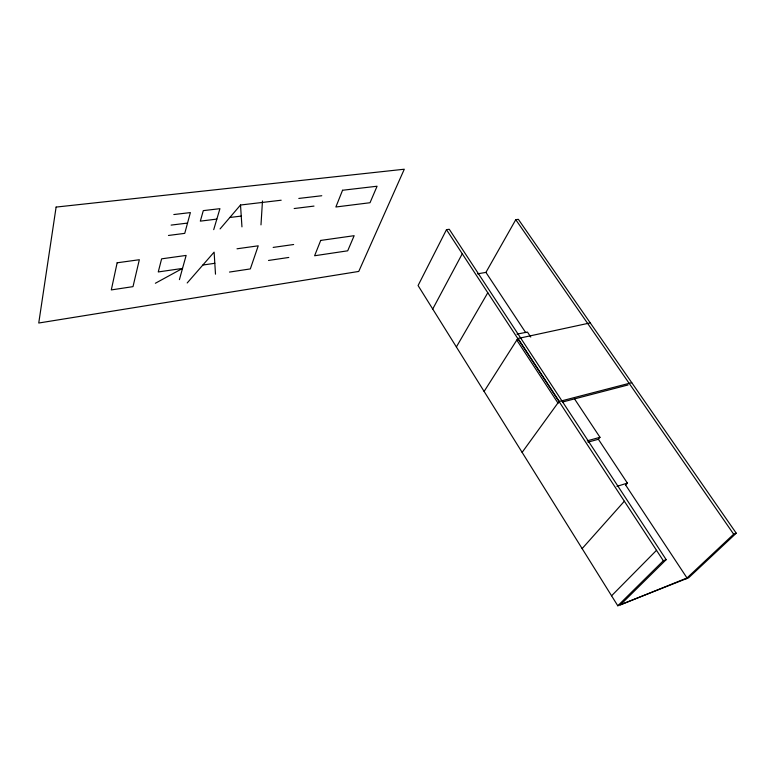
<?xml version="1.0" encoding="UTF-8"?>
<svg xmlns="http://www.w3.org/2000/svg" width="775" height="775" viewBox="0 0 775 775"><rect width="100%" height="100%" fill="white"/><g stroke="black" fill="none" stroke-linecap="round" stroke-linejoin="round"><path stroke-width="1.16" d="M260.981 224.876L262.483 200.977M158.371 271.512L161.617 258.84L186.136 255.421L179.412 279.63M213.716 229.642L219.935 208.669L203.292 210.635L200.328 221.137L216.845 219.093M446.478 229.671L418.074 285.539L617.801 605.779L620.552 604.684L666.18 559.657L449.258 229.264L446.478 229.671L663.332 560.732L666.18 559.657M432.721 309.031L462.258 253.774M477.584 273.837L485.925 272.393L515.772 219.693L518.349 219.315L736.25 533.2L688.636 577.792L620.552 604.684M456.378 346.958L487.795 292.747M484.113 391.433L517.787 338.539L590.25 322.894M522.127 452.377L559.007 401.469M588.002 442.157L598.387 439.27L599.986 437.303L574.663 399.096M220.081 228.906L240.512 205.017L281.18 200.221M187.192 282.972L214.113 252.127L215.498 274.176M582.141 548.603L624.35 501.222M625.493 485.228L627.382 483.106L598.387 439.27M611.572 595.781L656.512 550.318M617.801 605.779L663.332 560.732M620.63 604.81L686.999 577.976L625.619 485.014M686.117 578.799L733.663 534.188L736.25 533.2M155.368 283.262L182.532 268.412L158.265 271.948M616.987 486.351L627.382 483.106M587.285 440.82L599.986 437.303M562.718 401.963L628.099 384.942M559.046 401.528L631.751 382.676M516.944 334.151L527.446 332.049L530.759 337.057M229.487 272.064L250.335 268.915L258.23 245.82L237.005 248.794M268.508 260.458L288.794 257.455M202.847 265.04L214.811 263.297M273.158 247.409L293.638 244.513M168.466 235.464L184.75 233.362L190.379 212.583L173.823 214.549M229.836 217.484L241.238 216.08M171.12 225.108L187.54 223.074M294.161 208.533L313.991 206.092M298.811 198.439L321.77 195.736M515.772 219.693L733.663 534.188M485.925 272.393L525.712 332.62M240.512 205.017L241.955 226.872M56.11 207.08L38.75 323.02L358.757 271.434L404.288 169.221L56.11 207.08M117.141 262.793L111.309 289.918L133.009 286.634L139.335 259.722L117.141 262.793M320.705 240.424L314.611 255.75L347.704 250.809L354.156 235.687L320.705 240.424M342.56 190.253L335.875 206.993L370.014 202.73L377.076 186.233L342.56 190.253M518.02 338.491L516.896 340.264L558.048 403.174L559.288 401.469L518.02 338.491"/></g></svg>
